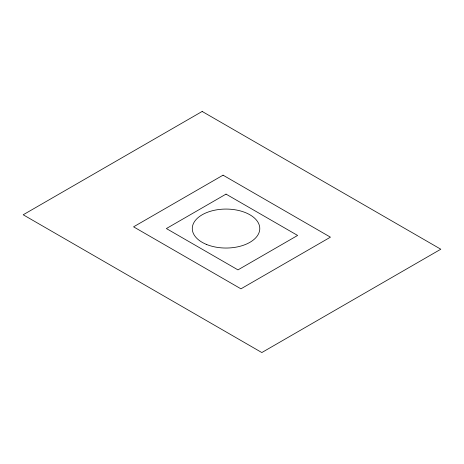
<?xml version="1.0" encoding="UTF-8"?>
<svg xmlns="http://www.w3.org/2000/svg" width="464" height="464" viewBox="0 0 464 464"><rect width="100%" height="100%" fill="white"/><g stroke="black" fill="none" stroke-linecap="round" stroke-linejoin="round"><path stroke-width="0.7" d="M202.171 111.453L23.2 214.78L261.829 352.547L440.8 249.22L202.171 111.453M223.051 175.172L133.568 226.832L240.949 288.828L330.432 237.168L223.051 175.172M226.032 194.114L166.379 228.555L237.968 269.886L297.621 235.445L226.032 194.114M206.231 244.331A33.744 19.482 0 0 0 259.602 230.567A33.744 19.482 0 0 0 212.268 210.766A33.744 19.482 0 0 0 206.231 244.331"/></g></svg>
